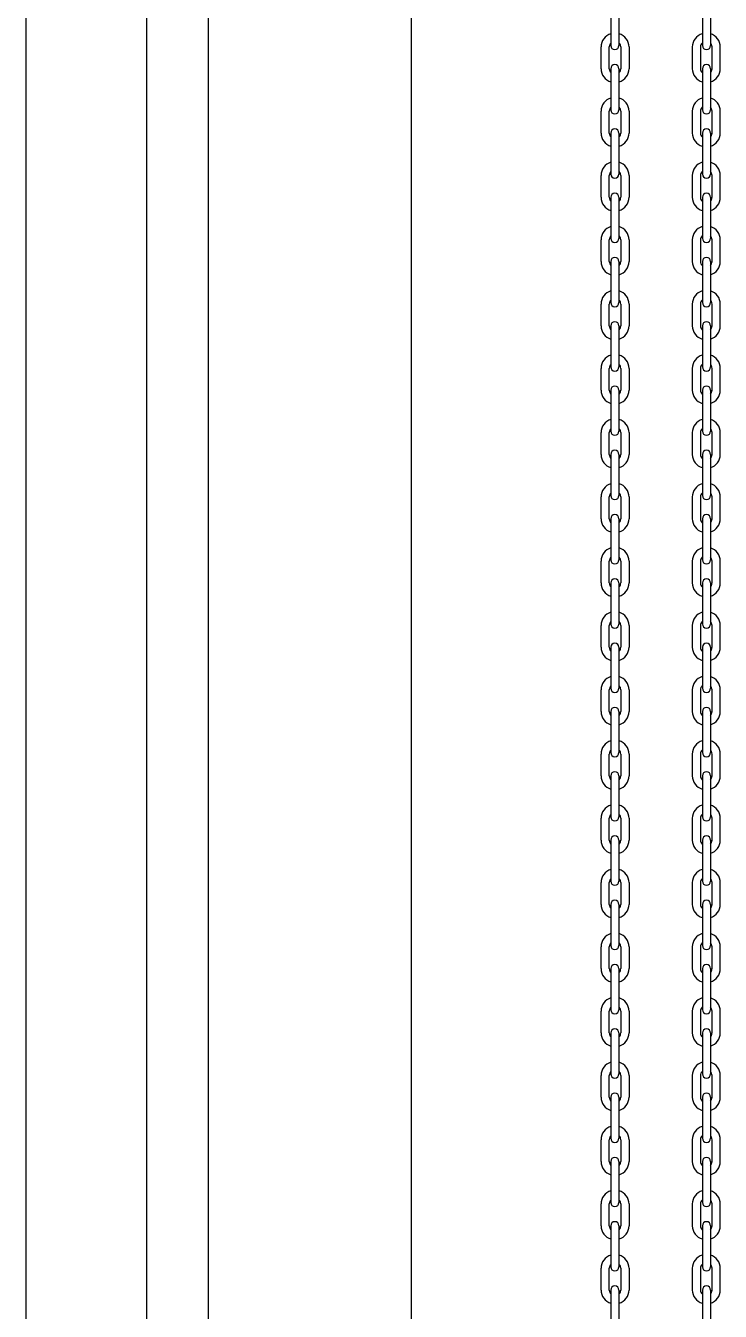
# Model space of a CAD drawing. Header units: millimetres. Extents: x 909 to 159266, y 137 to 21462.
# Drawn here: x 119184.4 to 119409.7, y 15838.9 to 16256.3 of the extents above; entities that cross this region are included whole.
import ezdxf

# ---------------------------------------------------------------- set-up
doc = ezdxf.new("R2010")
doc.units = ezdxf.units.MM
doc.header["$LTSCALE"] = 50
doc.header["$MEASUREMENT"] = 0
doc.layers.add('OHD Frame', color=2, linetype='Continuous')
doc.layers.add('OHD Track', color=4, linetype='Continuous')

msp = doc.modelspace()

# ---------------------------------------------------------------- linework, layer by layer
at = {"color": 7, "linetype": 'Continuous'}
for p, q in [((119374.13, 16263.15), (119374.13, 16249.82)), ((119376.8, 16263.15), (119376.8, 16249.82)), ((119403.88, 16263.15), (119403.88, 16249.82)), ((119406.55, 16263.15), (119406.55, 16249.82)), ((119371, 16242.29), (119371, 16249.35)), ((119373.67, 16242.29), (119373.67, 16249.35)), ((119377.4, 16249.35), (119377.4, 16242.29)), ((119380.07, 16249.35), (119380.07, 16242.29)), ((119400.61, 16249.35), (119400.61, 16242.29)), ((119403.28, 16249.35), (119403.28, 16242.29)), ((119407.01, 16242.29), (119407.01, 16249.35)), ((119409.68, 16242.29), (119409.68, 16249.35)), ((119374.13, 16242.29), (119374.13, 16228.95)), ((119376.8, 16242.29), (119376.8, 16228.95)), ((119403.88, 16242.29), (119403.88, 16228.95)), ((119406.55, 16242.29), (119406.55, 16228.95)), ((119371, 16221.42), (119371, 16228.49)), ((119373.67, 16221.42), (119373.67, 16228.49)), ((119377.4, 16228.49), (119377.4, 16221.42)), ((119380.07, 16228.49), (119380.07, 16221.42)), ((119400.61, 16228.49), (119400.61, 16221.42)), ((119403.28, 16228.49), (119403.28, 16221.42)), ((119407.01, 16221.42), (119407.01, 16228.49)), ((119409.68, 16221.42), (119409.68, 16228.49)), ((119374.13, 16221.42), (119374.13, 16208.09)), ((119376.8, 16221.42), (119376.8, 16208.09)), ((119403.88, 16221.42), (119403.88, 16208.09)), ((119406.55, 16221.42), (119406.55, 16208.09)), ((119371, 16200.55), (119371, 16207.62)), ((119373.67, 16200.55), (119373.67, 16207.62)), ((119377.4, 16207.62), (119377.4, 16200.55)), ((119380.07, 16207.62), (119380.07, 16200.55)), ((119400.61, 16207.62), (119400.61, 16200.55)), ((119403.28, 16207.62), (119403.28, 16200.55)), ((119407.01, 16200.55), (119407.01, 16207.62)), ((119409.68, 16200.55), (119409.68, 16207.62)), ((119374.13, 16200.55), (119374.13, 16187.22)), ((119376.8, 16200.55), (119376.8, 16187.22)), ((119403.88, 16200.55), (119403.88, 16187.22)), ((119406.55, 16200.55), (119406.55, 16187.22)), ((119371, 16179.69), (119371, 16186.75)), ((119373.67, 16179.69), (119373.67, 16186.75)), ((119377.4, 16186.75), (119377.4, 16179.69)), ((119380.07, 16186.75), (119380.07, 16179.69)), ((119400.61, 16186.75), (119400.61, 16179.69)), ((119403.28, 16186.75), (119403.28, 16179.69)), ((119407.01, 16179.69), (119407.01, 16186.75)), ((119409.68, 16179.69), (119409.68, 16186.75)), ((119374.13, 16179.69), (119374.13, 16166.35)), ((119376.8, 16179.69), (119376.8, 16166.35)), ((119403.88, 16179.69), (119403.88, 16166.35)), ((119406.55, 16179.69), (119406.55, 16166.35)), ((119371, 16158.82), (119371, 16165.89)), ((119373.67, 16158.82), (119373.67, 16165.89)), ((119377.4, 16165.89), (119377.4, 16158.82)), ((119380.07, 16165.89), (119380.07, 16158.82)), ((119400.61, 16165.89), (119400.61, 16158.82)), ((119403.28, 16165.89), (119403.28, 16158.82)), ((119407.01, 16158.82), (119407.01, 16165.89)), ((119409.68, 16158.82), (119409.68, 16165.89)), ((119374.13, 16158.82), (119374.13, 16145.49)), ((119376.8, 16158.82), (119376.8, 16145.49)), ((119403.88, 16158.82), (119403.88, 16145.49)), ((119406.55, 16158.82), (119406.55, 16145.49)), ((119371, 16137.95), (119371, 16145.02)), ((119373.67, 16137.95), (119373.67, 16145.02)), ((119377.4, 16145.02), (119377.4, 16137.95)), ((119380.07, 16145.02), (119380.07, 16137.95)), ((119400.61, 16145.02), (119400.61, 16137.95)), ((119403.28, 16145.02), (119403.28, 16137.95)), ((119407.01, 16137.95), (119407.01, 16145.02)), ((119409.68, 16137.95), (119409.68, 16145.02)), ((119374.13, 16137.95), (119374.13, 16124.62)), ((119376.8, 16137.95), (119376.8, 16124.62)), ((119403.88, 16137.95), (119403.88, 16124.62)), ((119406.55, 16137.95), (119406.55, 16124.62)), ((119371, 16117.08), (119371, 16124.15)), ((119373.67, 16117.08), (119373.67, 16124.15)), ((119377.4, 16124.15), (119377.4, 16117.08)), ((119380.07, 16124.15), (119380.07, 16117.08)), ((119400.61, 16124.15), (119400.61, 16117.08)), ((119403.28, 16124.15), (119403.28, 16117.08)), ((119407.01, 16117.08), (119407.01, 16124.15)), ((119409.68, 16117.08), (119409.68, 16124.15)), ((119374.13, 16117.08), (119374.13, 16103.75)), ((119376.8, 16117.08), (119376.8, 16103.75)), ((119403.88, 16117.08), (119403.88, 16103.75)), ((119406.55, 16117.08), (119406.55, 16103.75)), ((119371, 16096.22), (119371, 16103.28)), ((119373.67, 16096.22), (119373.67, 16103.28)), ((119377.4, 16103.28), (119377.4, 16096.22)), ((119380.07, 16103.28), (119380.07, 16096.22)), ((119400.61, 16103.28), (119400.61, 16096.22)), ((119403.28, 16103.28), (119403.28, 16096.22)), ((119407.01, 16096.22), (119407.01, 16103.28)), ((119409.68, 16096.22), (119409.68, 16103.28)), ((119374.13, 16096.22), (119374.13, 16082.88)), ((119376.8, 16096.22), (119376.8, 16082.88)), ((119403.88, 16096.22), (119403.88, 16082.88)), ((119406.55, 16096.22), (119406.55, 16082.88)), ((119371, 16075.35), (119371, 16082.42)), ((119373.67, 16075.35), (119373.67, 16082.42)), ((119377.4, 16082.42), (119377.4, 16075.35)), ((119380.07, 16082.42), (119380.07, 16075.35)), ((119400.61, 16082.42), (119400.61, 16075.35)), ((119403.28, 16082.42), (119403.28, 16075.35)), ((119407.01, 16075.35), (119407.01, 16082.42)), ((119409.68, 16075.35), (119409.68, 16082.42)), ((119374.13, 16075.35), (119374.13, 16062.02)), ((119376.8, 16075.35), (119376.8, 16062.02)), ((119403.88, 16075.35), (119403.88, 16062.02)), ((119406.55, 16075.35), (119406.55, 16062.02)), ((119371, 16054.48), (119371, 16061.55)), ((119373.67, 16054.48), (119373.67, 16061.55)), ((119377.4, 16061.55), (119377.4, 16054.48)), ((119380.07, 16061.55), (119380.07, 16054.48)), ((119400.61, 16061.55), (119400.61, 16054.48)), ((119403.28, 16061.55), (119403.28, 16054.48)), ((119407.01, 16054.48), (119407.01, 16061.55)), ((119409.68, 16054.48), (119409.68, 16061.55)), ((119374.13, 16054.48), (119374.13, 16041.15)), ((119376.8, 16054.48), (119376.8, 16041.15)), ((119403.88, 16054.48), (119403.88, 16041.15)), ((119406.55, 16054.48), (119406.55, 16041.15)), ((119371, 16033.62), (119371, 16040.68)), ((119373.67, 16033.62), (119373.67, 16040.68)), ((119377.4, 16040.68), (119377.4, 16033.62)), ((119380.07, 16040.68), (119380.07, 16033.62)), ((119400.61, 16040.68), (119400.61, 16033.62)), ((119403.28, 16040.68), (119403.28, 16033.62)), ((119407.01, 16033.62), (119407.01, 16040.68)), ((119409.68, 16033.62), (119409.68, 16040.68)), ((119374.13, 16033.62), (119374.13, 16020.28)), ((119376.8, 16033.62), (119376.8, 16020.28)), ((119403.88, 16033.62), (119403.88, 16020.28)), ((119406.55, 16033.62), (119406.55, 16020.28)), ((119371, 16012.75), (119371, 16019.82)), ((119373.67, 16012.75), (119373.67, 16019.82)), ((119377.4, 16019.82), (119377.4, 16012.75)), ((119380.07, 16019.82), (119380.07, 16012.75)), ((119400.61, 16019.82), (119400.61, 16012.75)), ((119403.28, 16019.82), (119403.28, 16012.75)), ((119407.01, 16012.75), (119407.01, 16019.82)), ((119409.68, 16012.75), (119409.68, 16019.82)), ((119374.13, 16012.75), (119374.13, 15999.42)), ((119376.8, 16012.75), (119376.8, 15999.42)), ((119403.88, 16012.75), (119403.88, 15999.42)), ((119406.55, 16012.75), (119406.55, 15999.42)), ((119371, 15991.88), (119371, 15998.95)), ((119373.67, 15991.88), (119373.67, 15998.95)), ((119377.4, 15998.95), (119377.4, 15991.88)), ((119380.07, 15998.95), (119380.07, 15991.88)), ((119400.61, 15998.95), (119400.61, 15991.88)), ((119403.28, 15998.95), (119403.28, 15991.88)), ((119407.01, 15991.88), (119407.01, 15998.95)), ((119409.68, 15991.88), (119409.68, 15998.95)), ((119374.13, 15991.88), (119374.13, 15978.55)), ((119376.8, 15991.88), (119376.8, 15978.55)), ((119403.88, 15991.88), (119403.88, 15978.55)), ((119406.55, 15991.88), (119406.55, 15978.55)), ((119371, 15971.02), (119371, 15978.08)), ((119373.67, 15971.02), (119373.67, 15978.08)), ((119377.4, 15978.08), (119377.4, 15971.02)), ((119380.07, 15978.08), (119380.07, 15971.02)), ((119400.61, 15978.08), (119400.61, 15971.02)), ((119403.28, 15978.08), (119403.28, 15971.02)), ((119407.01, 15971.02), (119407.01, 15978.08)), ((119409.68, 15971.02), (119409.68, 15978.08)), ((119374.13, 15971.02), (119374.13, 15957.68)), ((119376.8, 15971.02), (119376.8, 15957.68)), ((119403.88, 15971.02), (119403.88, 15957.68)), ((119406.55, 15971.02), (119406.55, 15957.68)), ((119371, 15950.15), (119371, 15957.22)), ((119373.67, 15950.15), (119373.67, 15957.22)), ((119377.4, 15957.22), (119377.4, 15950.15)), ((119380.07, 15957.22), (119380.07, 15950.15)), ((119400.61, 15957.22), (119400.61, 15950.15)), ((119403.28, 15957.22), (119403.28, 15950.15)), ((119407.01, 15950.15), (119407.01, 15957.22)), ((119409.68, 15950.15), (119409.68, 15957.22)), ((119374.13, 15950.15), (119374.13, 15936.82)), ((119376.8, 15950.15), (119376.8, 15936.82)), ((119403.88, 15950.15), (119403.88, 15936.82)), ((119406.55, 15950.15), (119406.55, 15936.82)), ((119371, 15929.28), (119371, 15936.35)), ((119373.67, 15929.28), (119373.67, 15936.35)), ((119377.4, 15936.35), (119377.4, 15929.28)), ((119380.07, 15936.35), (119380.07, 15929.28)), ((119400.61, 15936.35), (119400.61, 15929.28)), ((119403.28, 15936.35), (119403.28, 15929.28)), ((119407.01, 15929.28), (119407.01, 15936.35)), ((119409.68, 15929.28), (119409.68, 15936.35)), ((119374.13, 15929.28), (119374.13, 15915.95)), ((119376.8, 15929.28), (119376.8, 15915.95)), ((119403.88, 15929.28), (119403.88, 15915.95)), ((119406.55, 15929.28), (119406.55, 15915.95)), ((119371, 15908.42), (119371, 15915.48)), ((119373.67, 15908.42), (119373.67, 15915.48)), ((119377.4, 15915.48), (119377.4, 15908.42)), ((119380.07, 15915.48), (119380.07, 15908.42)), ((119400.61, 15915.48), (119400.61, 15908.42)), ((119403.28, 15915.48), (119403.28, 15908.42)), ((119407.01, 15908.42), (119407.01, 15915.48)), ((119409.68, 15908.42), (119409.68, 15915.48)), ((119374.13, 15908.42), (119374.13, 15895.08)), ((119376.8, 15908.42), (119376.8, 15895.08)), ((119403.88, 15908.42), (119403.88, 15895.08)), ((119406.55, 15908.42), (119406.55, 15895.08)), ((119371, 15887.55), (119371, 15894.62)), ((119373.67, 15887.55), (119373.67, 15894.62)), ((119377.4, 15894.62), (119377.4, 15887.55)), ((119380.07, 15894.62), (119380.07, 15887.55)), ((119400.61, 15894.62), (119400.61, 15887.55)), ((119403.28, 15894.62), (119403.28, 15887.55)), ((119407.01, 15887.55), (119407.01, 15894.62)), ((119409.68, 15887.55), (119409.68, 15894.62)), ((119374.13, 15887.55), (119374.13, 15874.22)), ((119376.8, 15887.55), (119376.8, 15874.22)), ((119403.88, 15887.55), (119403.88, 15874.22)), ((119406.55, 15887.55), (119406.55, 15874.22)), ((119371, 15866.68), (119371, 15873.75)), ((119373.67, 15866.68), (119373.67, 15873.75)), ((119377.4, 15873.75), (119377.4, 15866.68)), ((119380.07, 15873.75), (119380.07, 15866.68)), ((119400.61, 15873.75), (119400.61, 15866.68)), ((119403.28, 15873.75), (119403.28, 15866.68)), ((119407.01, 15866.68), (119407.01, 15873.75)), ((119409.68, 15866.68), (119409.68, 15873.75)), ((119374.13, 15866.68), (119374.13, 15853.35)), ((119376.8, 15866.68), (119376.8, 15853.35)), ((119403.88, 15866.68), (119403.88, 15853.35)), ((119406.55, 15866.68), (119406.55, 15853.35)), ((119371, 15845.82), (119371, 15852.88)), ((119373.67, 15845.82), (119373.67, 15852.88)), ((119377.4, 15852.88), (119377.4, 15845.82)), ((119380.07, 15852.88), (119380.07, 15845.82)), ((119400.61, 15852.88), (119400.61, 15845.82)), ((119403.28, 15852.88), (119403.28, 15845.82)), ((119407.01, 15845.82), (119407.01, 15852.88)), ((119409.68, 15845.82), (119409.68, 15852.88)), ((119374.13, 15845.82), (119374.13, 15832.48)), ((119376.8, 15845.82), (119376.8, 15832.48)), ((119403.88, 15845.82), (119403.88, 15832.48)), ((119406.55, 15845.82), (119406.55, 15832.48))]:
    msp.add_line(p, q, dxfattribs=at)
for centre, radius, start, end in [((119375.47, 16249.35), 4.47, 106.4768, 180), ((119375.6, 16249.35), 4.47, 0, 73.5232), ((119405.08, 16249.35), 4.47, 106.4768, 180), ((119405.21, 16249.35), 4.47, 0, 73.5232), ((119375.47, 16249.35), 1.8, 134.9422, 180), ((119375.47, 16249.82), 1.33, 180, 0), ((119375.6, 16249.35), 1.8, 0, 45.0578), ((119405.08, 16249.35), 1.8, 134.9422, 180), ((119405.21, 16249.82), 1.33, 180, 0), ((119405.21, 16249.35), 1.8, 0, 45.0578), ((119375.47, 16242.29), 1.33, 0, 180), ((119405.21, 16242.29), 1.33, 0, 180), ((119375.47, 16242.29), 4.47, 180, 253.5232), ((119375.47, 16242.29), 1.8, 180, 225.0578), ((119375.6, 16242.29), 4.47, 286.4768, 0), ((119375.6, 16242.29), 1.8, 314.9422, 0), ((119405.08, 16242.29), 4.47, 180, 253.5232), ((119405.08, 16242.29), 1.8, 180, 225.0578), ((119405.21, 16242.29), 4.47, 286.4768, 0), ((119405.21, 16242.29), 1.8, 314.9422, 0), ((119375.47, 16228.49), 4.47, 106.4768, 180), ((119375.6, 16228.49), 4.47, 0, 73.5232), ((119405.08, 16228.49), 4.47, 106.4768, 180), ((119405.21, 16228.49), 4.47, 0, 73.5232), ((119375.47, 16228.49), 1.8, 134.9422, 180), ((119375.47, 16228.95), 1.33, 180, 0), ((119375.6, 16228.49), 1.8, 0, 45.0578), ((119405.08, 16228.49), 1.8, 134.9422, 180), ((119405.21, 16228.95), 1.33, 180, 0), ((119405.21, 16228.49), 1.8, 0, 45.0578), ((119375.47, 16221.42), 1.33, 0, 180), ((119405.21, 16221.42), 1.33, 0, 180), ((119375.47, 16221.42), 4.47, 180, 253.5232), ((119375.47, 16221.42), 1.8, 180, 225.0578), ((119375.6, 16221.42), 4.47, 286.4768, 0), ((119375.6, 16221.42), 1.8, 314.9422, 0), ((119405.08, 16221.42), 4.47, 180, 253.5232), ((119405.08, 16221.42), 1.8, 180, 225.0578), ((119405.21, 16221.42), 4.47, 286.4768, 0), ((119405.21, 16221.42), 1.8, 314.9422, 0), ((119375.47, 16207.62), 4.47, 106.4768, 180), ((119375.6, 16207.62), 4.47, 0, 73.5232), ((119405.08, 16207.62), 4.47, 106.4768, 180), ((119405.21, 16207.62), 4.47, 0, 73.5232), ((119375.47, 16207.62), 1.8, 134.9422, 180), ((119375.47, 16208.09), 1.33, 180, 0), ((119375.6, 16207.62), 1.8, 0, 45.0578), ((119405.08, 16207.62), 1.8, 134.9422, 180), ((119405.21, 16208.09), 1.33, 180, 0), ((119405.21, 16207.62), 1.8, 0, 45.0578), ((119375.47, 16200.55), 1.33, 0, 180), ((119405.21, 16200.55), 1.33, 0, 180), ((119375.47, 16200.55), 4.47, 180, 253.5232), ((119375.47, 16200.55), 1.8, 180, 225.0578), ((119375.6, 16200.55), 4.47, 286.4768, 0), ((119375.6, 16200.55), 1.8, 314.9422, 0), ((119405.08, 16200.55), 4.47, 180, 253.5232), ((119405.08, 16200.55), 1.8, 180, 225.0578), ((119405.21, 16200.55), 4.47, 286.4768, 0), ((119405.21, 16200.55), 1.8, 314.9422, 0), ((119375.47, 16186.75), 4.47, 106.4768, 180), ((119375.6, 16186.75), 4.47, 0, 73.5232), ((119405.08, 16186.75), 4.47, 106.4768, 180), ((119405.21, 16186.75), 4.47, 0, 73.5232), ((119375.47, 16186.75), 1.8, 134.9422, 180), ((119375.47, 16187.22), 1.33, 180, 0), ((119375.6, 16186.75), 1.8, 0, 45.0578), ((119405.08, 16186.75), 1.8, 134.9422, 180), ((119405.21, 16187.22), 1.33, 180, 0), ((119405.21, 16186.75), 1.8, 0, 45.0578), ((119375.47, 16179.69), 1.33, 0, 180), ((119405.21, 16179.69), 1.33, 0, 180), ((119375.47, 16179.69), 4.47, 180, 253.5232), ((119375.47, 16179.69), 1.8, 180, 225.0578), ((119375.6, 16179.69), 4.47, 286.4768, 0), ((119375.6, 16179.69), 1.8, 314.9422, 0), ((119405.08, 16179.69), 4.47, 180, 253.5232), ((119405.08, 16179.69), 1.8, 180, 225.0578), ((119405.21, 16179.69), 4.47, 286.4768, 0), ((119405.21, 16179.69), 1.8, 314.9422, 0), ((119375.47, 16165.89), 4.47, 106.4768, 180), ((119375.6, 16165.89), 4.47, 0, 73.5232), ((119405.08, 16165.89), 4.47, 106.4768, 180), ((119405.21, 16165.89), 4.47, 0, 73.5232), ((119375.47, 16165.89), 1.8, 134.9422, 180), ((119375.47, 16166.35), 1.33, 180, 0), ((119375.6, 16165.89), 1.8, 0, 45.0578), ((119405.08, 16165.89), 1.8, 134.9422, 180), ((119405.21, 16166.35), 1.33, 180, 0), ((119405.21, 16165.89), 1.8, 0, 45.0578), ((119375.47, 16158.82), 1.33, 0, 180), ((119405.21, 16158.82), 1.33, 0, 180), ((119375.47, 16158.82), 4.47, 180, 253.5232), ((119375.47, 16158.82), 1.8, 180, 225.0578), ((119375.6, 16158.82), 4.47, 286.4768, 0), ((119375.6, 16158.82), 1.8, 314.9422, 0), ((119405.08, 16158.82), 4.47, 180, 253.5232), ((119405.08, 16158.82), 1.8, 180, 225.0578), ((119405.21, 16158.82), 4.47, 286.4768, 0), ((119405.21, 16158.82), 1.8, 314.9422, 0), ((119375.47, 16145.02), 4.47, 106.4768, 180), ((119375.6, 16145.02), 4.47, 0, 73.5232), ((119405.08, 16145.02), 4.47, 106.4768, 180), ((119405.21, 16145.02), 4.47, 0, 73.5232), ((119375.47, 16145.02), 1.8, 134.9422, 180), ((119375.47, 16145.49), 1.33, 180, 0), ((119375.6, 16145.02), 1.8, 0, 45.0578), ((119405.08, 16145.02), 1.8, 134.9422, 180), ((119405.21, 16145.49), 1.33, 180, 0), ((119405.21, 16145.02), 1.8, 0, 45.0578), ((119375.47, 16137.95), 1.33, 0, 180), ((119405.21, 16137.95), 1.33, 0, 180), ((119375.47, 16137.95), 4.47, 180, 253.5232), ((119375.47, 16137.95), 1.8, 180, 225.0578), ((119375.6, 16137.95), 4.47, 286.4768, 0), ((119375.6, 16137.95), 1.8, 314.9422, 0), ((119405.08, 16137.95), 4.47, 180, 253.5232), ((119405.08, 16137.95), 1.8, 180, 225.0578), ((119405.21, 16137.95), 4.47, 286.4768, 0), ((119405.21, 16137.95), 1.8, 314.9422, 0), ((119375.47, 16124.15), 4.47, 106.4768, 180), ((119375.6, 16124.15), 4.47, 0, 73.5232), ((119405.08, 16124.15), 4.47, 106.4768, 180), ((119405.21, 16124.15), 4.47, 0, 73.5232), ((119375.47, 16124.15), 1.8, 134.9422, 180), ((119375.47, 16124.62), 1.33, 180, 0), ((119375.6, 16124.15), 1.8, 0, 45.0578), ((119405.08, 16124.15), 1.8, 134.9422, 180), ((119405.21, 16124.62), 1.33, 180, 0), ((119405.21, 16124.15), 1.8, 0, 45.0578), ((119375.47, 16117.08), 1.33, 0, 180), ((119405.21, 16117.08), 1.33, 0, 180), ((119375.47, 16117.07), 4.47, 180, 253.5232), ((119375.47, 16117.08), 1.8, 180, 225.0578), ((119375.47, 16117.07), 1.8, 180, 225.0578), ((119375.6, 16117.08), 1.8, 314.9422, 0), ((119375.6, 16117.07), 4.47, 286.4768, 0), ((119405.08, 16117.07), 4.47, 180, 253.5232), ((119405.08, 16117.08), 1.8, 180, 225.0578), ((119405.08, 16117.07), 1.8, 180, 225.0578), ((119405.21, 16117.07), 4.47, 286.4768, 0), ((119405.21, 16117.08), 1.8, 314.9422, 0), ((119375.47, 16103.28), 4.47, 106.4768, 180), ((119375.6, 16103.28), 4.47, 0, 73.5232), ((119405.08, 16103.28), 4.47, 106.4768, 180), ((119405.21, 16103.28), 4.47, 0, 73.5232), ((119375.47, 16103.28), 1.8, 134.9422, 180), ((119375.47, 16103.75), 1.33, 180, 0), ((119375.6, 16103.28), 1.8, 0, 45.0578), ((119405.08, 16103.28), 1.8, 134.9422, 180), ((119405.21, 16103.75), 1.33, 180, 0), ((119405.21, 16103.28), 1.8, 0, 45.0578), ((119375.47, 16096.22), 1.33, 0, 180), ((119405.21, 16096.22), 1.33, 0, 180), ((119375.47, 16096.2), 4.47, 180, 253.5232), ((119375.47, 16096.22), 1.8, 180, 225.0578), ((119375.47, 16096.2), 1.8, 180, 225.0578), ((119375.6, 16096.22), 1.8, 314.9422, 0), ((119375.6, 16096.2), 4.47, 286.4768, 0), ((119405.08, 16096.2), 4.47, 180, 253.5232), ((119405.08, 16096.22), 1.8, 180, 225.0578), ((119405.08, 16096.2), 1.8, 180, 225.0578), ((119405.21, 16096.2), 4.47, 286.4768, 0), ((119405.21, 16096.22), 1.8, 314.9422, 0), ((119375.47, 16082.42), 4.47, 106.4768, 180), ((119375.6, 16082.42), 4.47, 0, 73.5232), ((119405.08, 16082.42), 4.47, 106.4768, 180), ((119405.21, 16082.42), 4.47, 0, 73.5232), ((119375.47, 16082.42), 1.8, 134.9422, 180), ((119375.47, 16082.88), 1.33, 180, 0), ((119375.6, 16082.42), 1.8, 0, 45.0578), ((119405.08, 16082.42), 1.8, 134.9422, 180), ((119405.21, 16082.88), 1.33, 180, 0), ((119405.21, 16082.42), 1.8, 0, 45.0578), ((119375.47, 16075.35), 1.33, 0, 180), ((119405.21, 16075.35), 1.33, 0, 180), ((119375.47, 16075.35), 4.47, 180, 253.5232), ((119375.47, 16075.35), 1.8, 180, 225.0578), ((119375.6, 16075.35), 4.47, 286.4768, 0), ((119375.6, 16075.35), 1.8, 314.9422, 0), ((119405.08, 16075.35), 4.47, 180, 253.5232), ((119405.08, 16075.35), 1.8, 180, 225.0578), ((119405.21, 16075.35), 4.47, 286.4768, 0), ((119405.21, 16075.35), 1.8, 314.9422, 0), ((119375.47, 16061.55), 4.47, 106.4768, 180), ((119375.6, 16061.55), 4.47, 0, 73.5232), ((119405.08, 16061.55), 4.47, 106.4768, 180), ((119405.21, 16061.55), 4.47, 0, 73.5232), ((119375.47, 16061.55), 1.8, 134.9422, 180), ((119375.47, 16062.02), 1.33, 180, 0), ((119375.6, 16061.55), 1.8, 0, 45.0578), ((119405.08, 16061.55), 1.8, 134.9422, 180), ((119405.21, 16062.02), 1.33, 180, 0), ((119405.21, 16061.55), 1.8, 0, 45.0578), ((119375.47, 16054.48), 1.33, 0, 180), ((119405.21, 16054.48), 1.33, 0, 180), ((119375.47, 16054.48), 4.47, 180, 253.5232), ((119375.47, 16054.48), 1.8, 180, 225.0578), ((119375.6, 16054.48), 4.47, 286.4768, 0), ((119375.6, 16054.48), 1.8, 314.9422, 0), ((119405.08, 16054.48), 4.47, 180, 253.5232), ((119405.08, 16054.48), 1.8, 180, 225.0578), ((119405.21, 16054.48), 4.47, 286.4768, 0), ((119405.21, 16054.48), 1.8, 314.9422, 0), ((119375.47, 16040.68), 4.47, 106.4768, 180), ((119375.6, 16040.68), 4.47, 0, 73.5232), ((119405.08, 16040.68), 4.47, 106.4768, 180), ((119405.21, 16040.68), 4.47, 0, 73.5232), ((119375.47, 16040.68), 1.8, 134.9422, 180), ((119375.47, 16041.15), 1.33, 180, 0), ((119375.6, 16040.68), 1.8, 0, 45.0578), ((119405.08, 16040.68), 1.8, 134.9422, 180), ((119405.21, 16041.15), 1.33, 180, 0), ((119405.21, 16040.68), 1.8, 0, 45.0578), ((119375.47, 16033.62), 1.33, 0, 180), ((119405.21, 16033.62), 1.33, 0, 180), ((119375.47, 16033.62), 4.47, 180, 253.5232), ((119375.47, 16033.62), 1.8, 180, 225.0578), ((119375.6, 16033.62), 4.47, 286.4768, 0), ((119375.6, 16033.62), 1.8, 314.9422, 0), ((119405.08, 16033.62), 4.47, 180, 253.5232), ((119405.08, 16033.62), 1.8, 180, 225.0578), ((119405.21, 16033.62), 4.47, 286.4768, 0), ((119405.21, 16033.62), 1.8, 314.9422, 0), ((119375.47, 16019.82), 4.47, 106.4768, 180), ((119375.6, 16019.82), 4.47, 0, 73.5232), ((119405.08, 16019.82), 4.47, 106.4768, 180), ((119405.21, 16019.82), 4.47, 0, 73.5232), ((119375.47, 16019.82), 1.8, 134.9422, 180), ((119375.47, 16020.28), 1.33, 180, 0), ((119375.6, 16019.82), 1.8, 0, 45.0578), ((119405.08, 16019.82), 1.8, 134.9422, 180), ((119405.21, 16020.28), 1.33, 180, 0), ((119405.21, 16019.82), 1.8, 0, 45.0578), ((119375.47, 16012.75), 1.33, 0, 180), ((119405.21, 16012.75), 1.33, 0, 180), ((119375.47, 16012.75), 4.47, 180, 253.5232), ((119375.47, 16012.75), 1.8, 180, 225.0578), ((119375.6, 16012.75), 4.47, 286.4768, 0), ((119375.6, 16012.75), 1.8, 314.9422, 0), ((119405.08, 16012.75), 4.47, 180, 253.5232), ((119405.08, 16012.75), 1.8, 180, 225.0578), ((119405.21, 16012.75), 4.47, 286.4768, 0), ((119405.21, 16012.75), 1.8, 314.9422, 0), ((119375.47, 15998.95), 4.47, 106.4768, 180), ((119375.6, 15998.95), 4.47, 0, 73.5232), ((119405.08, 15998.95), 4.47, 106.4768, 180), ((119405.21, 15998.95), 4.47, 0, 73.5232), ((119375.47, 15998.95), 1.8, 134.9422, 180), ((119375.47, 15999.42), 1.33, 180, 0), ((119375.6, 15998.95), 1.8, 0, 45.0578), ((119405.08, 15998.95), 1.8, 134.9422, 180), ((119405.21, 15999.42), 1.33, 180, 0), ((119405.21, 15998.95), 1.8, 0, 45.0578), ((119375.47, 15991.88), 1.33, 0, 180), ((119405.21, 15991.88), 1.33, 0, 180), ((119375.47, 15991.87), 4.47, 180, 253.5232), ((119375.47, 15991.88), 1.8, 180, 225.0578), ((119375.47, 15991.87), 1.8, 180, 225.0578), ((119375.6, 15991.88), 1.8, 314.9422, 0), ((119375.6, 15991.87), 4.47, 286.4768, 0), ((119405.08, 15991.87), 4.47, 180, 253.5232), ((119405.08, 15991.88), 1.8, 180, 225.0578), ((119405.08, 15991.87), 1.8, 180, 225.0578), ((119405.21, 15991.87), 4.47, 286.4768, 0), ((119405.21, 15991.88), 1.8, 314.9422, 0), ((119375.47, 15978.08), 4.47, 106.4768, 180), ((119375.6, 15978.08), 4.47, 0, 73.5232), ((119405.08, 15978.08), 4.47, 106.4768, 180), ((119405.21, 15978.08), 4.47, 0, 73.5232), ((119375.47, 15978.08), 1.8, 134.9422, 180), ((119375.47, 15978.55), 1.33, 180, 0), ((119375.6, 15978.08), 1.8, 0, 45.0578), ((119405.08, 15978.08), 1.8, 134.9422, 180), ((119405.21, 15978.55), 1.33, 180, 0), ((119405.21, 15978.08), 1.8, 0, 45.0578), ((119375.47, 15971.02), 1.33, 0, 180), ((119405.21, 15971.02), 1.33, 0, 180), ((119375.47, 15971.02), 4.47, 180, 253.5232), ((119375.47, 15971.02), 1.8, 180, 225.0578), ((119375.6, 15971.02), 4.47, 286.4768, 0), ((119375.6, 15971.02), 1.8, 314.9422, 0), ((119405.08, 15971.02), 4.47, 180, 253.5232), ((119405.08, 15971.02), 1.8, 180, 225.0578), ((119405.21, 15971.02), 4.47, 286.4768, 0), ((119405.21, 15971.02), 1.8, 314.9422, 0), ((119375.47, 15957.22), 4.47, 106.4768, 180), ((119375.6, 15957.22), 4.47, 0, 73.5232), ((119405.08, 15957.22), 4.47, 106.4768, 180), ((119405.21, 15957.22), 4.47, 0, 73.5232), ((119375.47, 15957.22), 1.8, 134.9422, 180), ((119375.47, 15957.68), 1.33, 180, 0), ((119375.6, 15957.22), 1.8, 0, 45.0578), ((119405.08, 15957.22), 1.8, 134.9422, 180), ((119405.21, 15957.68), 1.33, 180, 0), ((119405.21, 15957.22), 1.8, 0, 45.0578), ((119375.47, 15950.15), 1.33, 0, 180), ((119405.21, 15950.15), 1.33, 0, 180), ((119375.47, 15950.15), 4.47, 180, 253.5232), ((119375.47, 15950.15), 1.8, 180, 225.0578), ((119375.6, 15950.15), 4.47, 286.4768, 0), ((119375.6, 15950.15), 1.8, 314.9422, 0), ((119405.08, 15950.15), 4.47, 180, 253.5232), ((119405.08, 15950.15), 1.8, 180, 225.0578), ((119405.21, 15950.15), 4.47, 286.4768, 0), ((119405.21, 15950.15), 1.8, 314.9422, 0), ((119375.47, 15936.35), 4.47, 106.4768, 180), ((119375.6, 15936.35), 4.47, 0, 73.5232), ((119405.08, 15936.35), 4.47, 106.4768, 180), ((119405.21, 15936.35), 4.47, 0, 73.5232), ((119375.47, 15936.35), 1.8, 134.9422, 180), ((119375.47, 15936.82), 1.33, 180, 0), ((119375.6, 15936.35), 1.8, 0, 45.0578), ((119405.08, 15936.35), 1.8, 134.9422, 180), ((119405.21, 15936.82), 1.33, 180, 0), ((119405.21, 15936.35), 1.8, 0, 45.0578), ((119375.47, 15929.28), 1.33, 0, 180), ((119405.21, 15929.28), 1.33, 0, 180), ((119375.47, 15929.28), 4.47, 180, 253.5232), ((119375.47, 15929.28), 1.8, 180, 225.0578), ((119375.6, 15929.28), 4.47, 286.4768, 0), ((119375.6, 15929.28), 1.8, 314.9422, 0), ((119405.08, 15929.28), 4.47, 180, 253.5232), ((119405.08, 15929.28), 1.8, 180, 225.0578), ((119405.21, 15929.28), 4.47, 286.4768, 0), ((119405.21, 15929.28), 1.8, 314.9422, 0), ((119375.47, 15915.48), 4.47, 106.4768, 180), ((119375.6, 15915.48), 4.47, 0, 73.5232), ((119405.08, 15915.48), 4.47, 106.4768, 180), ((119405.21, 15915.48), 4.47, 0, 73.5232), ((119375.47, 15915.48), 1.8, 134.9422, 180), ((119375.47, 15915.95), 1.33, 180, 0), ((119375.6, 15915.48), 1.8, 0, 45.0578), ((119405.08, 15915.48), 1.8, 134.9422, 180), ((119405.21, 15915.95), 1.33, 180, 0), ((119405.21, 15915.48), 1.8, 0, 45.0578), ((119375.47, 15908.42), 1.33, 0, 180), ((119405.21, 15908.42), 1.33, 0, 180), ((119375.47, 15908.42), 4.47, 180, 253.5232), ((119375.47, 15908.42), 1.8, 180, 225.0578), ((119375.6, 15908.42), 4.47, 286.4768, 0), ((119375.6, 15908.42), 1.8, 314.9422, 0), ((119405.08, 15908.42), 4.47, 180, 253.5232), ((119405.08, 15908.42), 1.8, 180, 225.0578), ((119405.21, 15908.42), 4.47, 286.4768, 0), ((119405.21, 15908.42), 1.8, 314.9422, 0), ((119375.47, 15894.62), 4.47, 106.4768, 180), ((119375.6, 15894.62), 4.47, 0, 73.5232), ((119405.08, 15894.62), 4.47, 106.4768, 180), ((119405.21, 15894.62), 4.47, 0, 73.5232), ((119375.47, 15894.62), 1.8, 134.9422, 180), ((119375.47, 15895.08), 1.33, 180, 0), ((119375.6, 15894.62), 1.8, 0, 45.0578), ((119405.08, 15894.62), 1.8, 134.9422, 180), ((119405.21, 15895.08), 1.33, 180, 0), ((119405.21, 15894.62), 1.8, 0, 45.0578), ((119375.47, 15887.55), 1.33, 0, 180), ((119405.21, 15887.55), 1.33, 0, 180), ((119375.47, 15887.55), 4.47, 180, 253.5232), ((119375.47, 15887.55), 1.8, 180, 225.0578), ((119375.6, 15887.55), 4.47, 286.4768, 0), ((119375.6, 15887.55), 1.8, 314.9422, 0), ((119405.08, 15887.55), 4.47, 180, 253.5232), ((119405.08, 15887.55), 1.8, 180, 225.0578), ((119405.21, 15887.55), 4.47, 286.4768, 0), ((119405.21, 15887.55), 1.8, 314.9422, 0), ((119375.47, 15873.75), 4.47, 106.4768, 180), ((119375.6, 15873.75), 4.47, 0, 73.5232), ((119405.08, 15873.75), 4.47, 106.4768, 180), ((119405.21, 15873.75), 4.47, 0, 73.5232), ((119375.47, 15873.75), 1.8, 134.9422, 180), ((119375.47, 15874.22), 1.33, 180, 0), ((119375.6, 15873.75), 1.8, 0, 45.0578), ((119405.08, 15873.75), 1.8, 134.9422, 180), ((119405.21, 15874.22), 1.33, 180, 0), ((119405.21, 15873.75), 1.8, 0, 45.0578), ((119375.47, 15866.68), 1.33, 0, 180), ((119405.21, 15866.68), 1.33, 0, 180), ((119375.47, 15866.68), 4.47, 180, 253.5232), ((119375.47, 15866.68), 1.8, 180, 225.0578), ((119375.6, 15866.68), 4.47, 286.4768, 0), ((119375.6, 15866.68), 1.8, 314.9422, 0), ((119405.08, 15866.68), 4.47, 180, 253.5232), ((119405.08, 15866.68), 1.8, 180, 225.0578), ((119405.21, 15866.68), 4.47, 286.4768, 0), ((119405.21, 15866.68), 1.8, 314.9422, 0), ((119375.47, 15852.88), 4.47, 106.4768, 180), ((119375.6, 15852.88), 4.47, 0, 73.5232), ((119405.08, 15852.88), 4.47, 106.4768, 180), ((119405.21, 15852.88), 4.47, 0, 73.5232), ((119375.47, 15852.88), 1.8, 134.9422, 180), ((119375.47, 15853.35), 1.33, 180, 0), ((119375.6, 15852.88), 1.8, 0, 45.0578), ((119405.08, 15852.88), 1.8, 134.9422, 180), ((119405.21, 15853.35), 1.33, 180, 0), ((119405.21, 15852.88), 1.8, 0, 45.0578), ((119375.47, 15845.82), 1.33, 0, 180), ((119405.21, 15845.82), 1.33, 0, 180), ((119375.47, 15845.82), 4.47, 180, 253.5232), ((119375.47, 15845.82), 1.8, 180, 225.0578), ((119375.6, 15845.82), 4.47, 286.4768, 0), ((119375.6, 15845.82), 1.8, 314.9422, 0), ((119405.08, 15845.82), 4.47, 180, 253.5232), ((119405.08, 15845.82), 1.8, 180, 225.0578), ((119405.21, 15845.82), 4.47, 286.4768, 0), ((119405.21, 15845.82), 1.8, 314.9422, 0)]:
    msp.add_arc(centre, radius, start, end, dxfattribs=at)
at = {"layer": 'OHD Frame'}
for p, q in [((119184.35, 18748.56), (119184.35, 14798.56)), ((119309.35, 18748.56), (119309.35, 10273.56))]:
    msp.add_line(p, q, dxfattribs=at)
at = {"layer": 'OHD Track'}
for p, q in [((119223.65, 10273.56), (119223.65, 18479.9)), ((119243.65, 10273.56), (119243.65, 18479.9))]:
    msp.add_line(p, q, dxfattribs=at)

doc.saveas('drawing.dxf')
